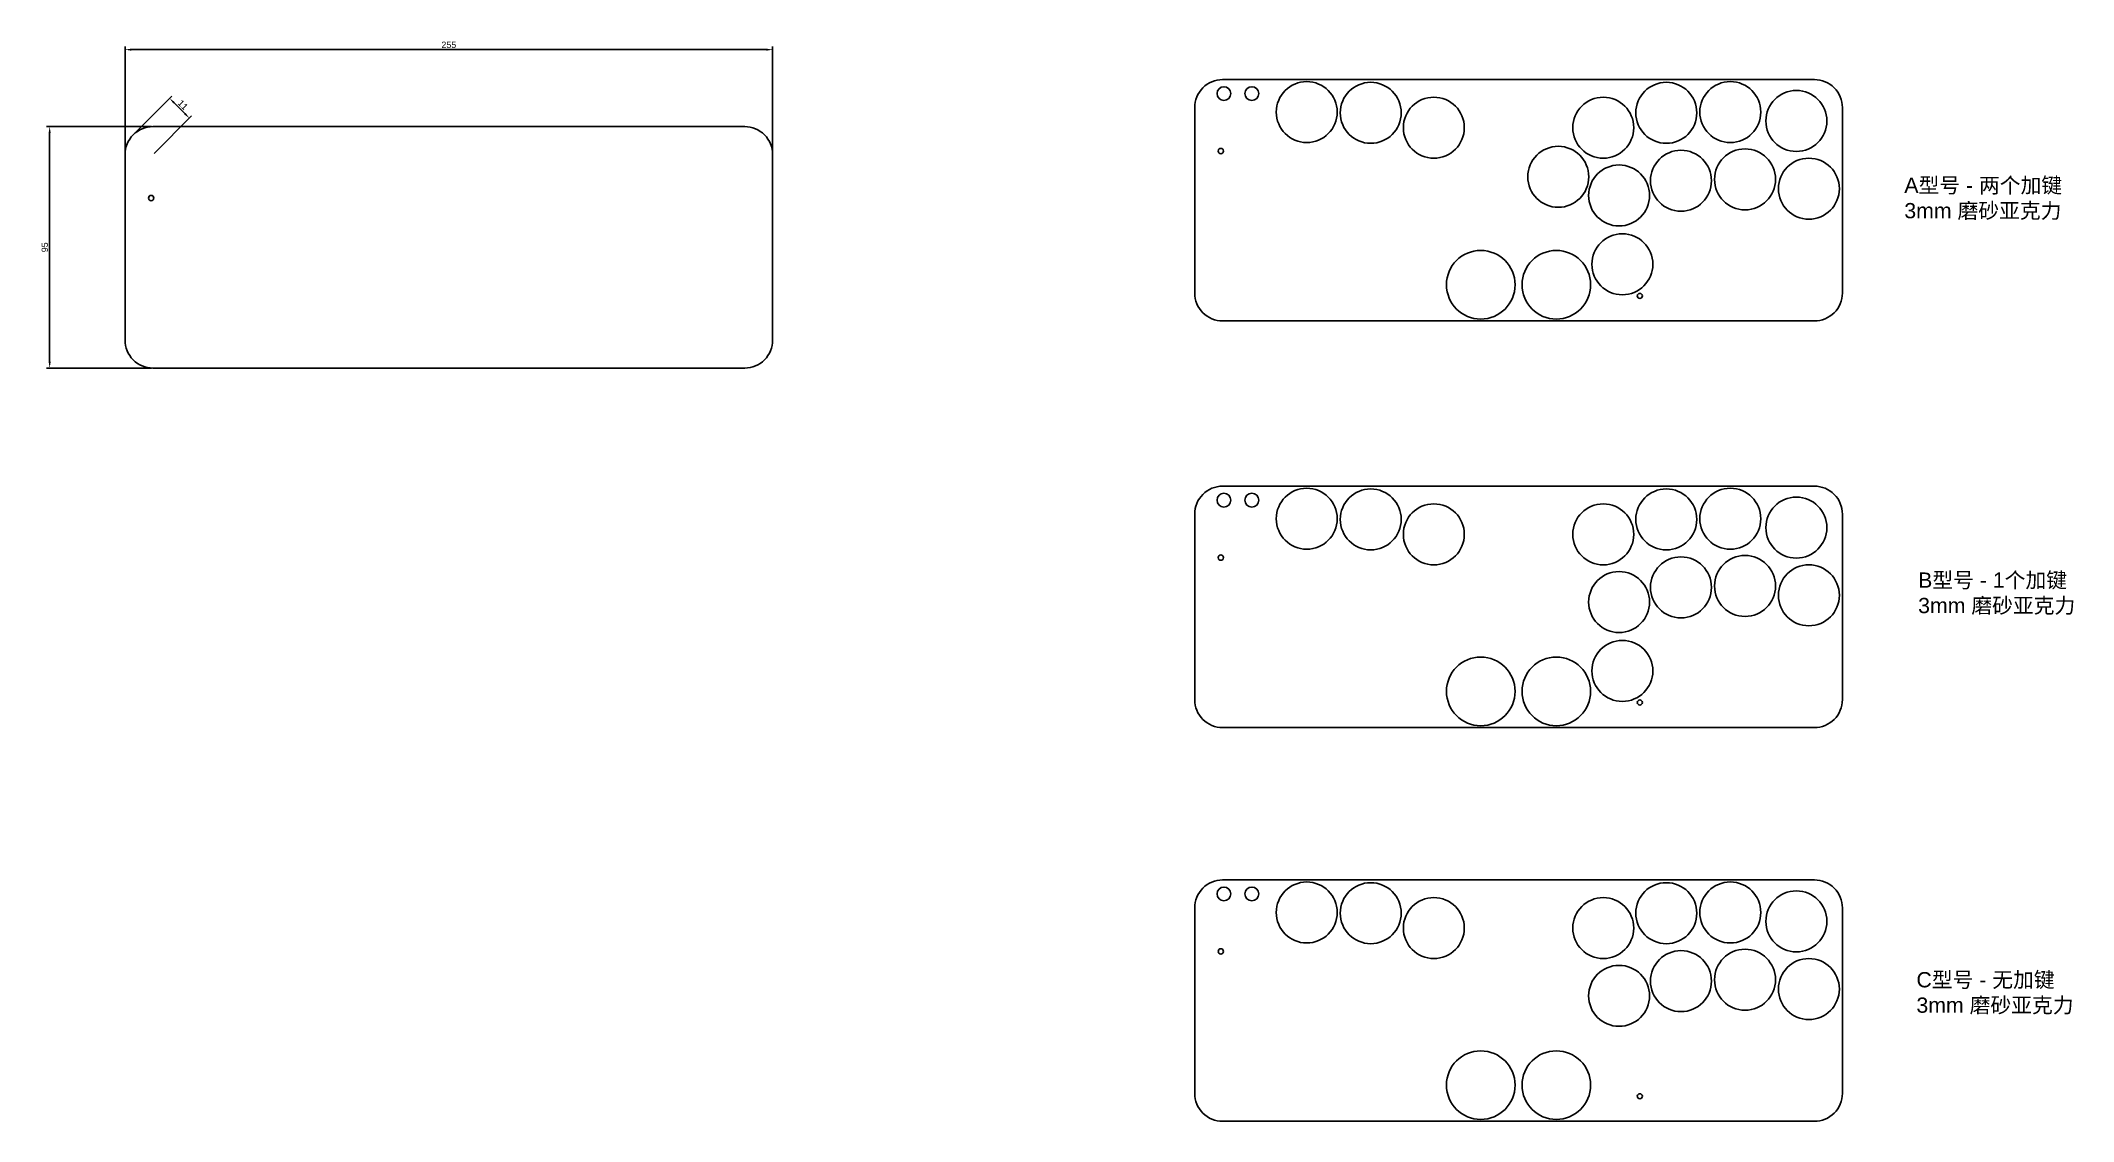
# Model space of a CAD drawing. Header units: millimetres. Extents: x 801 to 1602, y 1477 to 1902.
import ezdxf

# ---------------------------------------------------------------- set-up
doc = ezdxf.new("R2010")
doc.units = ezdxf.units.MM
doc.layers.add('01 外壳', color=7, linetype='Continuous')
doc.layers.add('挖孔', color=7, linetype='Continuous')
doc.styles.get("Standard").update_dxf_attribs({"font": 'Arial.ttf'})
doc.dimstyles.new('ISO-25', dxfattribs={"dimtxt": 2.5, "dimasz": 2.5, "dimexe": 1.25, "dimexo": 0.625, "dimtad": 1, "dimtxsty": 'Standard', "dimcen": 2.5, "dimadec": 0, "dimazin": 0, "dimtfac": 1, "dimtmove": 0, "dimatfit": 3, "dimfxl": 1, "dimarcsym": 0})

# ---------------------------------------------------------------- blocks, each defined once
blk = doc.blocks.new('*D2')
at = {"color": 0, "lineweight": -2, "transparency": 16777216}
for p, q in [((845.02, 1868.37), (803.73, 1868.37)), ((804.98, 1865.87), (804.98, 1775.87)), ((845.02, 1773.37), (803.73, 1773.37))]:
    blk.add_line(p, q, dxfattribs=at)
at = {"color": 0, "transparency": 16777216}
for points in [[(804.57, 1865.87), (805.4, 1865.87), (804.98, 1868.37)], [(804.57, 1775.87), (805.4, 1775.87), (804.98, 1773.37)]]:
    blk.add_solid(points, dxfattribs=at)
at = {"layer": 'Defpoints', "color": 0, "transparency": 16777216}
for p in [(845.65, 1868.37), (804.98, 1773.37), (845.65, 1773.37)]:
    blk.add_point(p, dxfattribs=at)
at = {"color": 0, "transparency": 16777216, "insert": (803.08, 1820.87), "char_height": 2.5, "attachment_point": 5, "rotation": 90}
blk.add_mtext('95', dxfattribs=at)
blk = doc.blocks.new('*D3')
at = {"color": 0, "lineweight": -2, "transparency": 16777216}
for p, q in [((834.65, 1821.49), (834.65, 1899.91)), ((837.15, 1898.66), (1087.15, 1898.66)), ((1089.65, 1821.49), (1089.65, 1899.91))]:
    blk.add_line(p, q, dxfattribs=at)
at = {"color": 0, "transparency": 16777216}
for points in [[(837.15, 1899.07), (837.15, 1898.24), (834.65, 1898.66)], [(1087.15, 1899.07), (1087.15, 1898.24), (1089.65, 1898.66)]]:
    blk.add_solid(points, dxfattribs=at)
at = {"layer": 'Defpoints', "color": 0, "transparency": 16777216}
for p in [(1089.65, 1898.66), (834.65, 1820.87), (1089.65, 1820.87)]:
    blk.add_point(p, dxfattribs=at)
at = {"color": 0, "transparency": 16777216, "insert": (962.15, 1900.56), "char_height": 2.5, "attachment_point": 5}
blk.add_mtext('255', dxfattribs=at)
blk = doc.blocks.new('*D4')
at = {"color": 0, "lineweight": -2, "transparency": 16777216}
for p, q in [((838.31, 1865.59), (853.1, 1880.37)), ((858.23, 1873.48), (853.99, 1877.72)), ((846.09, 1857.81), (860.88, 1872.6))]:
    blk.add_line(p, q, dxfattribs=at)
at = {"color": 0, "transparency": 16777216}
for points in [[(854.28, 1878.02), (853.69, 1877.43), (852.22, 1879.49)], [(858.52, 1873.77), (857.93, 1873.19), (860, 1871.71)]]:
    blk.add_solid(points, dxfattribs=at)
at = {"layer": 'Defpoints', "color": 0, "transparency": 16777216}
for p in [(852.22, 1879.49), (837.87, 1865.14), (845.65, 1857.37)]:
    blk.add_point(p, dxfattribs=at)
at = {"color": 0, "transparency": 16777216, "insert": (857.44, 1876.93), "char_height": 2.5, "attachment_point": 5, "rotation": 315}
blk.add_mtext('11', dxfattribs=at)

msp = doc.modelspace()

# ---------------------------------------------------------------- linework, layer by layer
for points in [[(1255.815, 1802.895, 0.4142136), (1266.815, 1791.895), (1499.815, 1791.895, 0.4142136), (1510.815, 1802.895), (1510.815, 1875.895, 0.4142136), (1499.815, 1886.895), (1266.815, 1886.895, 0.4142136), (1255.815, 1875.895)], [(834.65, 1784.365, 0.4142136), (845.65, 1773.365), (1078.65, 1773.365, 0.4142136), (1089.65, 1784.365), (1089.65, 1857.365, 0.4142136), (1078.65, 1868.365), (845.65, 1868.365, 0.4142136), (834.65, 1857.365)], [(1255.815, 1642.875, 0.4142136), (1266.815, 1631.875), (1499.815, 1631.875, 0.4142136), (1510.815, 1642.875), (1510.815, 1715.875, 0.4142136), (1499.815, 1726.875), (1266.815, 1726.875, 0.4142136), (1255.815, 1715.875)], [(1255.815, 1487.922, 0.4142136), (1266.815, 1476.922), (1499.815, 1476.922, 0.4142136), (1510.815, 1487.922), (1510.815, 1560.922, 0.4142136), (1499.815, 1571.922), (1266.815, 1571.922, 0.4142136), (1255.815, 1560.922)]]:
    msp.add_lwpolyline(points, format="xyb", close=True)
at = {"transparency": 33554687}
for centre in [(1431.088, 1801.754), (1431.088, 1641.734), (1431.088, 1486.781)]:
    msp.add_circle(centre, 1, dxfattribs=at)
at = {"layer": '01 外壳', "transparency": 33554687}
for centre, radius in [((1267.315, 1881.395), 2.7), ((1278.315, 1881.395), 2.7), ((1299.932, 1874.087), 12), ((1325.138, 1873.808), 12), ((1441.491, 1873.808), 12), ((1466.697, 1874.087), 12), ((1492.703, 1870.594), 12), ((1349.961, 1867.938), 12), ((1416.669, 1867.938), 12), ((1266.116, 1858.776), 1.05), ((1398.946, 1848.626), 12), ((1447.268, 1847.066), 12), ((1472.496, 1847.621), 12), ((1422.915, 1841.28), 12), ((1497.624, 1843.944), 12), ((1424.205, 1814.206), 12), ((1368.442, 1806.134), 13.5), ((1398.187, 1806.134), 13.5), ((1267.315, 1721.375), 2.7), ((1278.315, 1721.375), 2.7), ((1299.932, 1714.067), 12), ((1325.138, 1713.788), 12), ((1441.491, 1713.788), 12), ((1466.697, 1714.067), 12), ((1492.703, 1710.574), 12), ((1349.961, 1707.918), 12), ((1416.669, 1707.918), 12), ((1266.116, 1698.756), 1.05), ((1447.268, 1687.046), 12), ((1472.496, 1687.601), 12), ((1422.915, 1681.26), 12), ((1497.624, 1683.924), 12), ((1424.205, 1654.186), 12), ((1368.442, 1646.114), 13.5), ((1398.187, 1646.114), 13.5), ((1267.315, 1566.422), 2.7), ((1278.315, 1566.422), 2.7), ((1299.932, 1559.114), 12), ((1325.138, 1558.835), 12), ((1441.491, 1558.835), 12), ((1466.697, 1559.114), 12), ((1349.961, 1552.964), 12), ((1416.669, 1552.964), 12), ((1492.703, 1555.621), 12), ((1266.116, 1543.802), 1.05), ((1472.496, 1532.648), 12), ((1422.915, 1526.307), 12), ((1447.268, 1532.092), 12), ((1497.624, 1528.97), 12), ((1368.442, 1491.16), 13.5), ((1398.187, 1491.16), 13.5)]:
    msp.add_circle(centre, radius, dxfattribs=at)
at = {"layer": '挖孔', "transparency": 33554687}
msp.add_circle((844.951, 1840.246), 1.05, dxfattribs=at)

# ---------------------------------------------------------------- texts
at = {"char_height": 6, "attachment_point": 1}
for s, insert in [('{\\fArial Unicode MS|b0|i0|c134|p0;A型号 - 两个加键}\\P{\\fArial Unicode MS|b0|i0|c134|p0;3mm 磨砂亚克力}', (1535.204, 1848.304)), ('{\\fArial Unicode MS|b0|i0|c134|p0;B型号 - 1个加键}\\P{\\fArial Unicode MS|b0|i0|c134|p0;3mm 磨砂亚克力}', (1540.647, 1692.916)), ('{\\fArial Unicode MS|b0|i0|c134|p0;C型号 - 无加键}\\P{\\fArial Unicode MS|b0|i0|c134|p0;3mm 磨砂亚克力}', (1539.974, 1535.651))]:
    msp.add_mtext_dynamic_manual_height_columns(s, width=116.3994, gutter_width=12.5, heights=[0], dxfattribs=dict(at, insert=insert))

# ---------------------------------------------------------------- dimensions: what is measured, and where the dimension line sits
dim = msp.add_linear_dim(base=(1089.65, 1898.656), p1=(834.65, 1820.865), p2=(1089.65, 1820.865), dimstyle='ISO-25')
dim.commit()
dim.dimension.update_dxf_attribs({"geometry": '*D3', "text_midpoint": (962.15, 1900.557)})
dim = msp.add_aligned_dim(p1=(845.65, 1857.365), p2=(837.871, 1865.143), distance=-20.29, dimstyle='ISO-25')
dim.commit()
dim.dimension.update_dxf_attribs({"geometry": '*D4', "text_midpoint": (857.437, 1876.931)})
dim = msp.add_linear_dim(base=(804.982, 1773.365), p1=(845.65, 1868.365), p2=(845.65, 1773.365), angle=90, dimstyle='ISO-25')
dim.commit()
dim.dimension.update_dxf_attribs({"geometry": '*D2', "text_midpoint": (803.081, 1820.865)})

doc.saveas('drawing.dxf')
